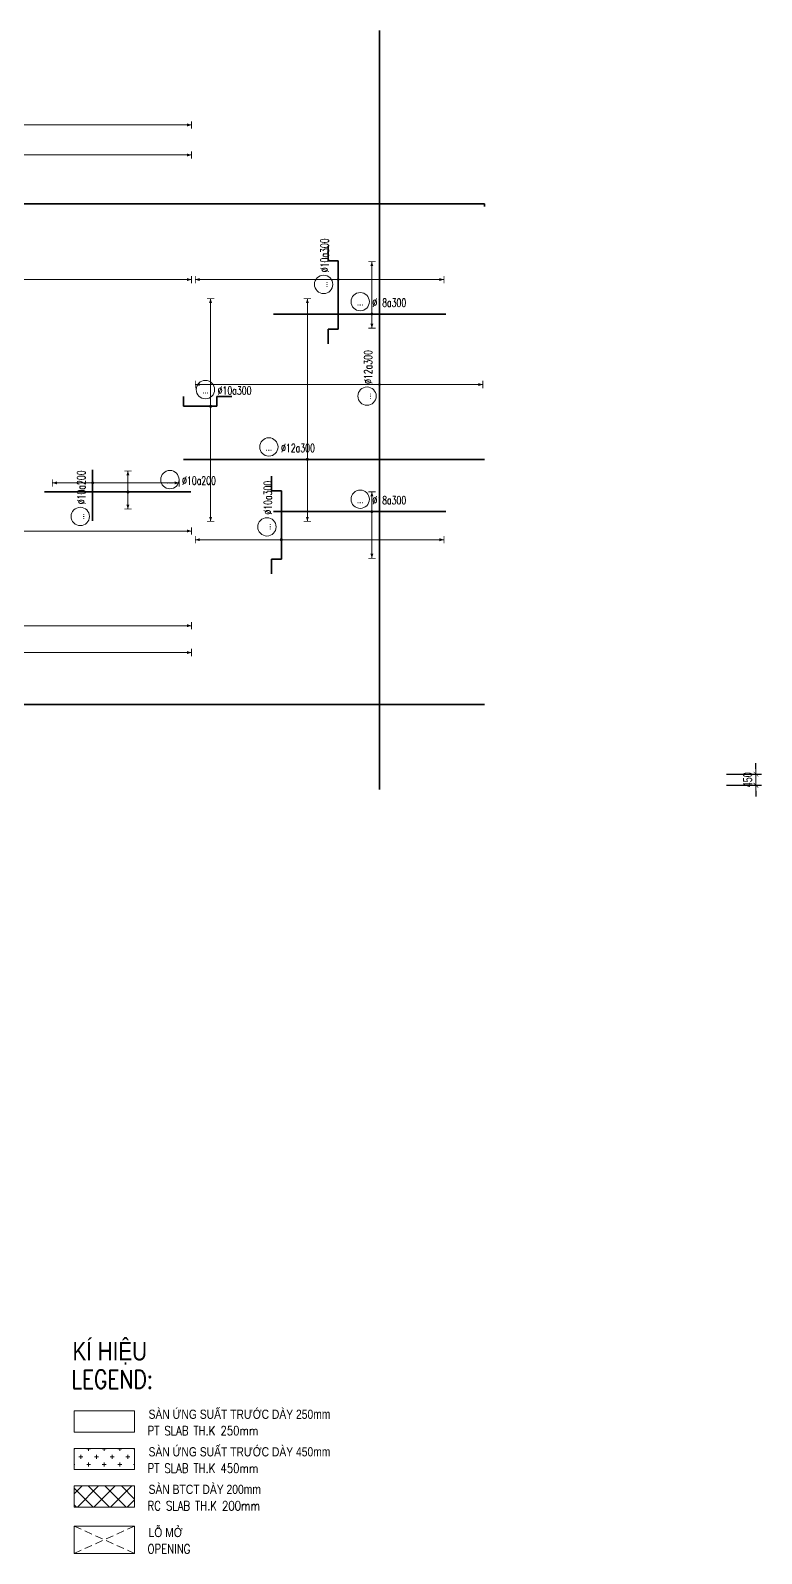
# Model space of a CAD drawing. Header units: millimetres. Extents: x 130150 to 587758, y -25561 to 50684.
# Drawn here: x 173735 to 203425, y -22764 to 39120 of the extents above; entities that cross this region are included whole.
import ezdxf
from ezdxf.enums import TextEntityAlignment as Align

# ---------------------------------------------------------------- set-up
doc = ezdxf.new("R2010")
doc.units = ezdxf.units.MM
doc.linetypes.add('DASHED2', pattern=[9.525, 6.35, -3.175])
doc.layers.get('0').update_dxf_attribs({"lineweight": 20})
doc.layers.get('Defpoints').update_dxf_attribs({"color": 151, "lineweight": 9})
for name, color, linetype, lineweight in [('NDC_S_DIM', 1, 'Continuous', 15), ('NDC_S_ENG TEXT', 2, 'Continuous', 20), ('NDC_S_HATCH MATERIAL', 8, 'Continuous', 13), ('NDC_S_OPENING', 9, 'DASHED2', 13), ('NDC_S_REBAR', 4, 'Continuous', 35), ('NDC_S_SLAB', 2, 'Continuous', 20), ('NDC_S_VN TEXT', 7, 'Continuous', 20)]:
    doc.layers.add(name, color=color, linetype=linetype, lineweight=lineweight)
doc.styles.add('$0$NDC_EN TXT', font='romans.shx', dxfattribs={"width": 0.8})
doc.styles.add('ARIAL', font='arial.ttf', dxfattribs={"width": 0.7})
doc.styles.add('NDC_DIM', font='', dxfattribs={"width": 0.75})
doc.styles.add('NDC_ROMANS', font='romans.shx', dxfattribs={"width": 0.7})
doc.styles.add('NDC_VIE TXT', font='arial.ttf', dxfattribs={"width": 0.8})
doc.styles.get('NDC_DIM').set_extended_font_data('Dotum')
doc.dimstyles.new('NDC_dim_150', dxfattribs={"dimscale": 150, "dimtxt": 2.5, "dimasz": 1.5, "dimexe": 1.5, "dimexo": 2.5, "dimgap": 1, "dimtad": 1, "dimdec": 0, "dimzin": 0, "dimdsep": 46, "dimtxsty": 'NDC_DIM', "dimblk": 'DIMMARK', "dimcen": 0.09, "dimdle": 1.2, "dimclrd": 1, "dimclre": 1, "dimclrt": 3, "dimadec": 0, "dimazin": 0, "dimtfac": 1, "dimtdec": 0, "dimtix": 1, "dimtofl": 0, "dimtmove": 0, "dimatfit": 3, "dimfxl": 8, "dimfxlon": 1, "dimtolj": 1, "dimtzin": 0, "dimarcsym": 0})

# ---------------------------------------------------------------- blocks, each defined once
blk = doc.blocks.new('DIMMARK')
at = {"layer": 'NDC_S_DIM', "color": 1}
blk.add_line((-1.5, 0), (1, 0), dxfattribs=at)
at = {"layer": 'NDC_S_DIM', "color": 2, "const_width": 0.1}
blk.add_lwpolyline([(-0.42, -0.42), (0.42, 0.42)], dxfattribs=at)
blk = doc.blocks.new('*D7')
at = {"layer": 'Defpoints', "color": 0, "ltscale": 100, "transparency": 16777216}
for p in [(188189, 8900), (203200, 8900), (188447, 8450)]:
    blk.add_point(p, dxfattribs=at)
at = {"layer": 'NDC_S_DIM', "color": 1, "lineweight": -2, "ltscale": 100, "transparency": 16777216}
for p, q in [((203200, 9125), (203200, 9350)), ((202000, 8900), (203425, 8900)), ((202000, 8450), (203425, 8450)), ((203200, 8225), (203200, 8000))]:
    blk.add_line(p, q, dxfattribs=at)
at = {"layer": 'NDC_S_DIM', "color": 1, "lineweight": -2, "ltscale": 100, "transparency": 16777216, "xscale": 225, "yscale": 225, "zscale": 225}
for p, rotation in [((203200, 8900), 270), ((203200, 8450), 90)]:
    blk.add_blockref('DIMMARK', p, dxfattribs=dict(at, rotation=rotation))
at = {"layer": 'NDC_S_DIM', "color": 3, "ltscale": 100, "transparency": 16777216, "insert": (202862, 8675), "char_height": 375, "attachment_point": 5, "rotation": 90, "style": 'NDC_DIM'}
blk.add_mtext('\\A1;450', dxfattribs=at)
blk = doc.blocks.new('*U52')
h = blk.add_hatch(color=6)
edge = h.paths.add_edge_path()
edge.add_arc((-75.12, 0), 0.3, 0, 360)
at = {"layer": 'NDC_S_DIM', "color": 6}
for q in [(-75.12, 48.66), (-75.12, -12.01)]:
    blk.add_line((-75.12, 0), q, dxfattribs=at)
for points in [[(-76.12, 48.66, 0.2, 0.2, 0), (-74.12, 48.66, 0, 0, 0)], [(-76.12, -12.01, 0.2, 0.2, 0), (-74.12, -12.01, 0, 0, 0)]]:
    blk.add_lwpolyline(points, format="xyseb", dxfattribs=at)
at = {"layer": 'NDC_S_DIM'}
blk.add_circle((-82.75, 3.36), 2.48, dxfattribs=at)
at = {"layer": 'NDC_S_DIM', "color": 6}
blk.add_circle((-75.12, 0), 0.3, dxfattribs=at)
for points in [[(-75.52, 47.46), (-75.12, 48.66), (-74.72, 47.46)], [(-75.52, -10.81), (-75.12, -12.01), (-74.72, -10.81)]]:
    blk.add_solid(points, dxfattribs=at)
at = {"layer": 'NDC_S_REBAR'}
for p, q in [((0, 0), (-275.95, 0)), ((-275.95, 0), (-275.95, 0)), ((0, 0), (137.51, 0)), ((137.51, 0), (137.51, 0)), ((137.51, 0), (137.51, 0)), ((-275.95, 0), (-275.95, 0))]:
    blk.add_line(p, q, dxfattribs=at)
at = {"layer": 'NDC_S_VN TEXT', "style": 'ARIAL', "width": 0.7}
blk.add_attdef('KHT', text='', height=2.2, dxfattribs=at).set_placement((-82.75, 3.36), align=Align.MIDDLE_CENTER)
at = {"layer": 'NDC_S_VN TEXT', "color": 3, "style": 'NDC_ROMANS', "width": 0.7}
blk.add_attdef('DKT', (-79.45, 1.98), '', height=2.2, dxfattribs=at)
blk = doc.blocks.new('*U47')
h = blk.add_hatch(color=6)
edge = h.paths.add_edge_path()
edge.add_arc((4.81, 0), 0.3, 0, 360)
at = {"layer": 'NDC_S_DIM', "color": 6}
for q in [(4.81, 43.55), (4.81, -16.79)]:
    blk.add_line((4.81, 0), q, dxfattribs=at)
for points in [[(3.81, 43.55, 0.2, 0.2, 0), (5.81, 43.55, 0, 0, 0)], [(3.81, -16.79, 0.2, 0.2, 0), (5.81, -16.79, 0, 0, 0)]]:
    blk.add_lwpolyline(points, format="xyseb", dxfattribs=at)
at = {"layer": 'NDC_S_DIM'}
blk.add_circle((-5.62, 3.36), 2.48, dxfattribs=at)
at = {"layer": 'NDC_S_DIM', "color": 6}
blk.add_circle((4.81, 0), 0.3, dxfattribs=at)
for points in [[(4.41, 42.35), (4.81, 43.55), (5.21, 42.35)], [(4.41, -15.59), (4.81, -16.79), (5.21, -15.59)]]:
    blk.add_solid(points, dxfattribs=at)
at = {"layer": 'NDC_S_REBAR'}
for p, q in [((0, 0), (-28.73, 0)), ((-28.73, 0), (-28.73, 0)), ((0, 0), (52.74, 0)), ((52.74, 0), (52.74, 0)), ((52.74, 0), (52.74, 0)), ((-28.73, 0), (-28.73, 0))]:
    blk.add_line(p, q, dxfattribs=at)
at = {"layer": 'NDC_S_VN TEXT', "style": 'ARIAL', "width": 0.7}
blk.add_attdef('KHT', text='', height=2.2, dxfattribs=at).set_placement((-5.62, 3.36), align=Align.MIDDLE_CENTER)
at = {"layer": 'NDC_S_VN TEXT', "color": 3, "style": 'NDC_ROMANS', "width": 0.7}
blk.add_attdef('DKT', (-2.32, 1.98), '', height=2.2, dxfattribs=at)
blk = doc.blocks.new('*U48')
h = blk.add_hatch(color=6)
edge = h.paths.add_edge_path()
edge.add_arc((4.81, 0), 0.3, 0, 360)
at = {"layer": 'NDC_S_DIM', "color": 6}
for q in [(4.81, 70.43), (4.81, -184.57)]:
    blk.add_line((4.81, 0), q, dxfattribs=at)
for points in [[(3.81, 70.43, 0.2, 0.2, 0), (5.81, 70.43, 0, 0, 0)], [(3.81, -184.57, 0.2, 0.2, 0), (5.81, -184.57, 0, 0, 0)]]:
    blk.add_lwpolyline(points, format="xyseb", dxfattribs=at)
at = {"layer": 'NDC_S_DIM'}
blk.add_circle((-5.62, 3.36), 2.48, dxfattribs=at)
at = {"layer": 'NDC_S_DIM', "color": 6}
blk.add_circle((4.81, 0), 0.3, dxfattribs=at)
for points in [[(4.41, 69.23), (4.81, 70.43), (5.21, 69.23)], [(4.41, -183.37), (4.81, -184.57), (5.21, -183.37)]]:
    blk.add_solid(points, dxfattribs=at)
at = {"layer": 'NDC_S_REBAR'}
for p, q in [((0, 0), (-39.56, 0)), ((-39.56, 0), (-39.56, 0)), ((0, 0), (35.24, 0)), ((35.24, 0), (35.24, 0)), ((35.24, 0), (35.24, 0)), ((-39.56, 0), (-39.56, 0))]:
    blk.add_line(p, q, dxfattribs=at)
at = {"layer": 'NDC_S_VN TEXT', "style": 'ARIAL', "width": 0.7}
blk.add_attdef('KHT', text='', height=2.2, dxfattribs=at).set_placement((-5.62, 3.36), align=Align.MIDDLE_CENTER)
at = {"layer": 'NDC_S_VN TEXT', "color": 3, "style": 'NDC_ROMANS', "width": 0.7}
blk.add_attdef('DKT', (-2.32, 1.98), '', height=2.2, dxfattribs=at)
blk = doc.blocks.new('*U98')
h = blk.add_hatch(color=6)
edge = h.paths.add_edge_path()
edge.add_arc((4.81, 0), 0.3, 0, 360)
at = {"layer": 'NDC_S_DIM', "color": 6}
for q in [(4.81, 70.43), (4.81, -184.57)]:
    blk.add_line((4.81, 0), q, dxfattribs=at)
for points in [[(3.81, 70.43, 0.2, 0.2, 0), (5.81, 70.43, 0, 0, 0)], [(3.81, -184.57, 0.2, 0.2, 0), (5.81, -184.57, 0, 0, 0)]]:
    blk.add_lwpolyline(points, format="xyseb", dxfattribs=at)
at = {"layer": 'NDC_S_DIM'}
blk.add_circle((-5.62, 3.36), 2.48, dxfattribs=at)
at = {"layer": 'NDC_S_DIM', "color": 6}
blk.add_circle((4.81, 0), 0.3, dxfattribs=at)
for points in [[(4.41, 69.23), (4.81, 70.43), (5.21, 69.23)], [(4.41, -183.37), (4.81, -184.57), (5.21, -183.37)]]:
    blk.add_solid(points, dxfattribs=at)
at = {"layer": 'NDC_S_REBAR'}
for p, q in [((0, 0), (-44.4, 0)), ((-44.4, 0), (-44.4, 0)), ((0, 0), (30.4, 0)), ((30.4, 0), (30.4, 0)), ((30.4, 0), (30.4, 0)), ((-44.4, 0), (-44.4, 0))]:
    blk.add_line(p, q, dxfattribs=at)
at = {"layer": 'NDC_S_VN TEXT', "style": 'ARIAL', "width": 0.7}
blk.add_attdef('KHT', text='', height=2.2, dxfattribs=at).set_placement((-5.62, 3.36), align=Align.MIDDLE_CENTER)
at = {"layer": 'NDC_S_VN TEXT', "color": 3, "style": 'NDC_ROMANS', "width": 0.7}
blk.add_attdef('DKT', (-2.32, 1.98), '', height=2.2, dxfattribs=at)
blk = doc.blocks.new('*U99')
h = blk.add_hatch(color=6)
edge = h.paths.add_edge_path()
edge.add_arc((-75.12, 0), 0.3, 0, 360)
at = {"layer": 'NDC_S_DIM', "color": 6}
for q in [(-75.12, 36.04), (-75.12, -24.63)]:
    blk.add_line((-75.12, 0), q, dxfattribs=at)
for points in [[(-76.12, 36.04, 0.2, 0.2, 0), (-74.12, 36.04, 0, 0, 0)], [(-76.12, -24.63, 0.2, 0.2, 0), (-74.12, -24.63, 0, 0, 0)]]:
    blk.add_lwpolyline(points, format="xyseb", dxfattribs=at)
at = {"layer": 'NDC_S_DIM'}
blk.add_circle((-82.75, 3.36), 2.48, dxfattribs=at)
at = {"layer": 'NDC_S_DIM', "color": 6}
blk.add_circle((-75.12, 0), 0.3, dxfattribs=at)
for points in [[(-75.52, 34.84), (-75.12, 36.04), (-74.72, 34.84)], [(-75.52, -23.43), (-75.12, -24.63), (-74.72, -23.43)]]:
    blk.add_solid(points, dxfattribs=at)
at = {"layer": 'NDC_S_REBAR'}
for p, q in [((0, 0), (-275.95, 0)), ((-275.95, 0), (-275.95, 0)), ((0, 0), (137.51, 0)), ((137.51, 0), (137.51, -0.67)), ((-275.95, 0), (-275.95, 0)), ((137.51, -0.67), (137.51, -0.67))]:
    blk.add_line(p, q, dxfattribs=at)
at = {"layer": 'NDC_S_VN TEXT', "style": 'ARIAL', "width": 0.7}
blk.add_attdef('KHT', text='', height=2.2, dxfattribs=at).set_placement((-82.75, 3.36), align=Align.MIDDLE_CENTER)
at = {"layer": 'NDC_S_VN TEXT', "color": 3, "style": 'NDC_ROMANS', "width": 0.7}
blk.add_attdef('DKT', (-79.45, 1.98), '', height=2.2, dxfattribs=at)
blk = doc.blocks.new('*U95')
h = blk.add_hatch(color=6)
edge = h.paths.add_edge_path()
edge.add_arc((3.26, 0), 0.3, 0, 360)
at = {"layer": 'NDC_S_DIM', "color": 6}
for q in [(3.26, 142.72), (3.26, -112.28)]:
    blk.add_line((3.26, 0), q, dxfattribs=at)
for points in [[(2.26, 142.72, 0.2, 0.2, 0), (4.26, 142.72, 0, 0, 0)], [(2.26, -112.28, 0.2, 0.2, 0), (4.26, -112.28, 0, 0, 0)]]:
    blk.add_lwpolyline(points, format="xyseb", dxfattribs=at)
at = {"layer": 'NDC_S_DIM'}
blk.add_circle((-8.68, 4.97), 2.48, dxfattribs=at)
at = {"layer": 'NDC_S_DIM', "color": 6}
blk.add_circle((3.26, 0), 0.3, dxfattribs=at)
for points in [[(2.86, 141.52), (3.26, 142.72), (3.66, 141.52)], [(2.86, -111.08), (3.26, -112.28), (3.66, -111.08)]]:
    blk.add_solid(points, dxfattribs=at)
at = {"layer": 'NDC_S_REBAR'}
for p, q in [((-4.29, 2.67), (-8.29, 2.67)), ((-4.29, 0), (-4.29, 2.67)), ((0, 0), (-4.29, 0)), ((0, 0), (8.05, 0)), ((8.05, 0), (8.05, 2.67)), ((8.05, 2.67), (8.05, 2.67))]:
    blk.add_line(p, q, dxfattribs=at)
at = {"layer": 'NDC_S_VN TEXT', "style": 'ARIAL', "width": 0.7}
blk.add_attdef('KHT', text='', height=2.2, dxfattribs=at).set_placement((-8.68, 4.97), align=Align.MIDDLE_CENTER)
at = {"layer": 'NDC_S_VN TEXT', "color": 3, "style": 'NDC_ROMANS', "width": 0.7}
blk.add_attdef('DKT', (-5.38, 3.6), '', height=2.2, dxfattribs=at)
blk = doc.blocks.new('*U96')
h = blk.add_hatch(color=6)
edge = h.paths.add_edge_path()
edge.add_arc((4.81, 0), 0.3, 0, 360)
at = {"layer": 'NDC_S_DIM', "color": 6}
for q in [(4.81, 148.83), (4.81, -106.17)]:
    blk.add_line((4.81, 0), q, dxfattribs=at)
for points in [[(3.81, 148.83, 0.2, 0.2, 0), (5.81, 148.83, 0, 0, 0)], [(3.81, -106.17, 0.2, 0.2, 0), (5.81, -106.17, 0, 0, 0)]]:
    blk.add_lwpolyline(points, format="xyseb", dxfattribs=at)
at = {"layer": 'NDC_S_DIM'}
blk.add_circle((3.49, 3.93), 2.48, dxfattribs=at)
at = {"layer": 'NDC_S_DIM', "color": 6}
blk.add_circle((4.81, 0), 0.3, dxfattribs=at)
for points in [[(4.41, 147.63), (4.81, 148.83), (5.21, 147.63)], [(4.41, -104.97), (4.81, -106.17), (5.21, -104.97)]]:
    blk.add_solid(points, dxfattribs=at)
at = {"layer": 'NDC_S_REBAR'}
for p, q in [((-2.52, 0), (-2.52, 2.67)), ((-2.52, 2.67), (-2.52, 2.67)), ((0, 0), (-2.52, 0)), ((0, 0), (9.88, 0)), ((9.88, 0), (9.88, 2.67)), ((9.88, 2.67), (13.88, 2.67))]:
    blk.add_line(p, q, dxfattribs=at)
at = {"layer": 'NDC_S_VN TEXT', "style": 'ARIAL', "width": 0.7}
blk.add_attdef('KHT', text='', height=2.2, dxfattribs=at).set_placement((3.49, 3.93), align=Align.MIDDLE_CENTER)
at = {"layer": 'NDC_S_VN TEXT', "color": 3, "style": 'NDC_ROMANS', "width": 0.7}
blk.add_attdef('DKT', (6.79, 2.56), '', height=2.2, dxfattribs=at)
blk = doc.blocks.new('*U102')
h = blk.add_hatch(color=6)
edge = h.paths.add_edge_path()
edge.add_arc((4.81, 0), 0.3, 0, 360)
at = {"layer": 'NDC_S_DIM', "color": 6}
for q in [(4.81, 29.15), (4.81, -31.18)]:
    blk.add_line((4.81, 0), q, dxfattribs=at)
for points in [[(3.81, 29.15, 0.2, 0.2, 0), (5.81, 29.15, 0, 0, 0)], [(3.81, -31.18, 0.2, 0.2, 0), (5.81, -31.18, 0, 0, 0)]]:
    blk.add_lwpolyline(points, format="xyseb", dxfattribs=at)
at = {"layer": 'NDC_S_DIM'}
blk.add_circle((3.42, 4.51), 2.48, dxfattribs=at)
at = {"layer": 'NDC_S_DIM', "color": 6}
blk.add_circle((4.81, 0), 0.3, dxfattribs=at)
for points in [[(4.41, 27.95), (4.81, 29.15), (5.21, 27.95)], [(4.41, -29.98), (4.81, -31.18), (5.21, -29.98)]]:
    blk.add_solid(points, dxfattribs=at)
at = {"layer": 'NDC_S_REBAR'}
for p, q in [((-2.52, 0), (-2.52, 2.67)), ((-2.52, 2.67), (-2.52, 2.67)), ((0, 0), (-2.52, 0)), ((0, 0), (6.55, 0)), ((6.55, 0), (6.55, 2.67)), ((6.55, 2.67), (10.55, 2.67))]:
    blk.add_line(p, q, dxfattribs=at)
at = {"layer": 'NDC_S_VN TEXT', "style": 'ARIAL', "width": 0.7}
blk.add_attdef('KHT', text='', height=2.2, dxfattribs=at).set_placement((3.42, 4.51), align=Align.MIDDLE_CENTER)
at = {"layer": 'NDC_S_VN TEXT', "color": 3, "style": 'NDC_ROMANS', "width": 0.7}
blk.add_attdef('DKT', (6.72, 3.14), '', height=2.2, dxfattribs=at)
blk = doc.blocks.new('*U100')
h = blk.add_hatch(color=6)
edge = h.paths.add_edge_path()
edge.add_arc((4.81, 0), 0.3, 0, 360)
at = {"layer": 'NDC_S_DIM', "color": 6}
for q in [(4.81, 38.7), (4.81, -28.63)]:
    blk.add_line((4.81, 0), q, dxfattribs=at)
for points in [[(3.81, 38.7, 0.2, 0.2, 0), (5.81, 38.7, 0, 0, 0)], [(3.81, -28.63, 0.2, 0.2, 0), (5.81, -28.63, 0, 0, 0)]]:
    blk.add_lwpolyline(points, format="xyseb", dxfattribs=at)
at = {"layer": 'NDC_S_DIM'}
blk.add_circle((3.49, 3.93), 2.48, dxfattribs=at)
at = {"layer": 'NDC_S_DIM', "color": 6}
blk.add_circle((4.81, 0), 0.3, dxfattribs=at)
for points in [[(4.41, 37.5), (4.81, 38.7), (5.21, 37.5)], [(4.41, -27.43), (4.81, -28.63), (5.21, -27.43)]]:
    blk.add_solid(points, dxfattribs=at)
at = {"layer": 'NDC_S_REBAR'}
for p, q in [((-8.59, 2.67), (-12.59, 2.67)), ((-8.59, 0), (-8.59, 2.67)), ((0, 0), (-8.59, 0)), ((0, 0), (9.88, 0)), ((9.88, 0), (9.88, 2.67)), ((9.88, 2.67), (13.88, 2.67))]:
    blk.add_line(p, q, dxfattribs=at)
at = {"layer": 'NDC_S_VN TEXT', "style": 'ARIAL', "width": 0.7}
blk.add_attdef('KHT', text='', height=2.2, dxfattribs=at).set_placement((3.49, 3.93), align=Align.MIDDLE_CENTER)
at = {"layer": 'NDC_S_VN TEXT', "color": 3, "style": 'NDC_ROMANS', "width": 0.7}
blk.add_attdef('DKT', (6.79, 2.56), '', height=2.2, dxfattribs=at)
blk = doc.blocks.new('*U101')
h = blk.add_hatch(color=6)
edge = h.paths.add_edge_path()
edge.add_arc((0, 0), 0.3, 0, 360)
at = {"layer": 'NDC_S_DIM', "color": 6}
for q in [(0, 23.34), (0, -43.99)]:
    blk.add_line((0, 0), q, dxfattribs=at)
for points in [[(-1, 23.34, 0.2, 0.2, 0), (1, 23.34, 0, 0, 0)], [(-1, -43.99, 0.2, 0.2, 0), (1, -43.99, 0, 0, 0)]]:
    blk.add_lwpolyline(points, format="xyseb", dxfattribs=at)
at = {"layer": 'NDC_S_DIM'}
blk.add_circle((3.49, 3.93), 2.48, dxfattribs=at)
at = {"layer": 'NDC_S_DIM', "color": 6}
blk.add_circle((0, 0), 0.3, dxfattribs=at)
for points in [[(-0.4, 22.14), (0, 23.34), (0.4, 22.14)], [(-0.4, -42.79), (0, -43.99), (0.4, -42.79)]]:
    blk.add_solid(points, dxfattribs=at)
at = {"layer": 'NDC_S_REBAR'}
for p, q in [((-5.25, 2.67), (-9.25, 2.67)), ((-5.25, 0), (-5.25, 2.67)), ((0, 0), (-5.25, 0)), ((0, 0), (13.21, 0)), ((13.21, 0), (13.21, 2.67)), ((13.21, 2.67), (17.21, 2.67))]:
    blk.add_line(p, q, dxfattribs=at)
at = {"layer": 'NDC_S_VN TEXT', "style": 'ARIAL', "width": 0.7}
blk.add_attdef('KHT', text='', height=2.2, dxfattribs=at).set_placement((3.49, 3.93), align=Align.MIDDLE_CENTER)
at = {"layer": 'NDC_S_VN TEXT', "color": 3, "style": 'NDC_ROMANS', "width": 0.7}
blk.add_attdef('DKT', (6.79, 2.56), '', height=2.2, dxfattribs=at)
blk = doc.blocks.new('*U74')
h = blk.add_hatch(color=6)
edge = h.paths.add_edge_path()
edge.add_arc((3.48, 0), 0.3, 0, 360)
at = {"layer": 'NDC_S_DIM', "color": 6}
for q in [(3.48, 10.9), (3.48, -23.43)]:
    blk.add_line((3.48, 0), q, dxfattribs=at)
for points in [[(2.48, 10.9, 0.2, 0.2, 0), (4.48, 10.9, 0, 0, 0)], [(2.48, -23.43, 0.2, 0.2, 0), (4.48, -23.43, 0, 0, 0)]]:
    blk.add_lwpolyline(points, format="xyseb", dxfattribs=at)
at = {"layer": 'NDC_S_DIM'}
blk.add_circle((-5.62, 3.36), 2.48, dxfattribs=at)
at = {"layer": 'NDC_S_DIM', "color": 6}
blk.add_circle((3.48, 0), 0.3, dxfattribs=at)
for points in [[(3.08, 9.7), (3.48, 10.9), (3.88, 9.7)], [(3.08, -22.23), (3.48, -23.43), (3.88, -22.23)]]:
    blk.add_solid(points, dxfattribs=at)
at = {"layer": 'NDC_S_REBAR'}
for p, q in [((0, 0), (-6.77, 0)), ((-6.77, 0), (-6.77, 0)), ((0, 0), (7.03, 0)), ((7.03, 0), (7.03, 0)), ((7.03, 0), (7.03, 0)), ((-6.77, 0), (-6.77, 0))]:
    blk.add_line(p, q, dxfattribs=at)
at = {"layer": 'NDC_S_VN TEXT', "style": 'ARIAL', "width": 0.7}
blk.add_attdef('KHT', text='', height=2.2, dxfattribs=at).set_placement((-5.62, 3.36), align=Align.MIDDLE_CENTER)
at = {"layer": 'NDC_S_VN TEXT', "color": 3, "style": 'NDC_ROMANS', "width": 0.7}
blk.add_attdef('DKT', (-2.32, 1.98), '', height=2.2, dxfattribs=at)
blk = doc.blocks.new('*U75')
h = blk.add_hatch(color=6)
edge = h.paths.add_edge_path()
edge.add_arc((4.81, 0), 0.3, 0, 360)
at = {"layer": 'NDC_S_DIM', "color": 6}
for q in [(4.81, 5.72), (4.81, -4.61)]:
    blk.add_line((4.81, 0), q, dxfattribs=at)
for points in [[(3.81, 5.72, 0.2, 0.2, 0), (5.81, 5.72, 0, 0, 0)], [(3.81, -4.61, 0.2, 0.2, 0), (5.81, -4.61, 0, 0, 0)]]:
    blk.add_lwpolyline(points, format="xyseb", dxfattribs=at)
at = {"layer": 'NDC_S_DIM'}
blk.add_circle((16.18, 3.36), 2.48, dxfattribs=at)
at = {"layer": 'NDC_S_DIM', "color": 6}
blk.add_circle((4.81, 0), 0.3, dxfattribs=at)
for points in [[(4.41, 4.52), (4.81, 5.72), (5.21, 4.52)], [(4.41, -3.41), (4.81, -4.61), (5.21, -3.41)]]:
    blk.add_solid(points, dxfattribs=at)
at = {"layer": 'NDC_S_REBAR'}
for p, q in [((0, 0), (-17.8, 0)), ((-17.8, 0), (-17.8, 0)), ((0, 0), (21.87, 0)), ((21.87, 0), (21.87, 0)), ((21.87, 0), (21.87, 0)), ((-17.8, 0), (-17.8, 0))]:
    blk.add_line(p, q, dxfattribs=at)
at = {"layer": 'NDC_S_VN TEXT', "style": 'ARIAL', "width": 0.7}
blk.add_attdef('KHT', text='', height=2.2, dxfattribs=at).set_placement((16.18, 3.36), align=Align.MIDDLE_CENTER)
at = {"layer": 'NDC_S_VN TEXT', "color": 3, "style": 'NDC_ROMANS', "width": 0.7}
blk.add_attdef('DKT', (19.48, 1.98), '', height=2.2, dxfattribs=at)
blk = doc.blocks.new('*U90')
h = blk.add_hatch(color=6)
edge = h.paths.add_edge_path()
edge.add_arc((-2.83, 0), 0.3, 0, 360)
at = {"layer": 'NDC_S_DIM', "color": 6}
for q in [(-2.83, 49.89), (-2.83, -27.98)]:
    blk.add_line((-2.83, 0), q, dxfattribs=at)
for points in [[(-3.83, 49.89, 0.2, 0.2, 0), (-1.83, 49.89, 0, 0, 0)], [(-3.83, -27.98, 0.2, 0.2, 0), (-1.83, -27.98, 0, 0, 0)]]:
    blk.add_lwpolyline(points, format="xyseb", dxfattribs=at)
at = {"layer": 'NDC_S_DIM'}
blk.add_circle((-5.98, 3.36), 2.48, dxfattribs=at)
at = {"layer": 'NDC_S_DIM', "color": 6}
blk.add_circle((-2.83, 0), 0.3, dxfattribs=at)
for points in [[(-3.23, 48.69), (-2.83, 49.89), (-2.43, 48.69)], [(-3.23, -26.78), (-2.83, -27.98), (-2.43, -26.78)]]:
    blk.add_solid(points, dxfattribs=at)
at = {"layer": 'NDC_S_REBAR'}
for p, q in [((0, 0), (-112.53, 0)), ((-112.53, 0), (-112.53, 0)), ((0, 0), (93.07, 0)), ((93.07, 0), (93.07, 0)), ((93.07, 0), (93.07, 0)), ((-112.53, 0), (-112.53, 0))]:
    blk.add_line(p, q, dxfattribs=at)
at = {"layer": 'NDC_S_VN TEXT', "style": 'ARIAL', "width": 0.7}
blk.add_attdef('KHT', text='', height=2.2, dxfattribs=at).set_placement((-5.98, 3.36), align=Align.MIDDLE_CENTER)
at = {"layer": 'NDC_S_VN TEXT', "color": 3, "style": 'NDC_ROMANS', "width": 0.7}
blk.add_attdef('DKT', (-2.68, 1.98), '', height=2.2, dxfattribs=at)
blk = doc.blocks.new('*U87')
h = blk.add_hatch(color=6)
edge = h.paths.add_edge_path()
edge.add_arc((-3.32, 0), 0.3, 0, 360)
at = {"layer": 'NDC_S_DIM', "color": 6}
for q in [(-3.32, 137.26), (-3.32, -117.74)]:
    blk.add_line((-3.32, 0), q, dxfattribs=at)
for points in [[(-4.32, 137.26, 0.2, 0.2, 0), (-2.32, 137.26, 0, 0, 0)], [(-4.32, -117.74, 0.2, 0.2, 0), (-2.32, -117.74, 0, 0, 0)]]:
    blk.add_lwpolyline(points, format="xyseb", dxfattribs=at)
at = {"layer": 'NDC_S_DIM'}
blk.add_circle((-12.22, 3.36), 2.48, dxfattribs=at)
at = {"layer": 'NDC_S_DIM', "color": 6}
blk.add_circle((-3.32, 0), 0.3, dxfattribs=at)
for points in [[(-3.72, 136.06), (-3.32, 137.26), (-2.92, 136.06)], [(-3.72, -116.54), (-3.32, -117.74), (-2.92, -116.54)]]:
    blk.add_solid(points, dxfattribs=at)
at = {"layer": 'NDC_S_REBAR'}
for p, q in [((0, 0), (-25.89, 0)), ((-25.89, 0), (-25.89, 0)), ((0, 0), (7.45, 0)), ((7.45, 0), (7.45, 0)), ((7.45, 0), (7.45, 0)), ((-25.89, 0), (-25.89, 0))]:
    blk.add_line(p, q, dxfattribs=at)
at = {"layer": 'NDC_S_VN TEXT', "style": 'ARIAL', "width": 0.7}
blk.add_attdef('KHT', text='', height=2.2, dxfattribs=at).set_placement((-12.22, 3.36), align=Align.MIDDLE_CENTER)
at = {"layer": 'NDC_S_VN TEXT', "color": 3, "style": 'NDC_ROMANS', "width": 0.7}
blk.add_attdef('DKT', (-8.92, 1.98), '', height=2.2, dxfattribs=at)
blk = doc.blocks.new('*U88')
h = blk.add_hatch(color=6)
edge = h.paths.add_edge_path()
edge.add_arc((-9.43, 0), 0.3, 0, 360)
at = {"layer": 'NDC_S_DIM', "color": 6}
for q in [(-9.43, 143.98), (-9.43, -111.02)]:
    blk.add_line((-9.43, 0), q, dxfattribs=at)
for points in [[(-10.43, 143.98, 0.2, 0.2, 0), (-8.43, 143.98, 0, 0, 0)], [(-10.43, -111.02, 0.2, 0.2, 0), (-8.43, -111.02, 0, 0, 0)]]:
    blk.add_lwpolyline(points, format="xyseb", dxfattribs=at)
at = {"layer": 'NDC_S_DIM'}
blk.add_circle((-12.22, 3.36), 2.48, dxfattribs=at)
at = {"layer": 'NDC_S_DIM', "color": 6}
blk.add_circle((-9.43, 0), 0.3, dxfattribs=at)
for points in [[(-9.83, 142.78), (-9.43, 143.98), (-9.03, 142.78)], [(-9.83, -109.82), (-9.43, -111.02), (-9.03, -109.82)]]:
    blk.add_solid(points, dxfattribs=at)
at = {"layer": 'NDC_S_REBAR'}
for p, q in [((0, 0), (-25.89, 0)), ((-25.89, 0), (-25.89, 0)), ((0, 0), (7.45, 0)), ((7.45, 0), (7.45, 0)), ((7.45, 0), (7.45, 0)), ((-25.89, 0), (-25.89, 0))]:
    blk.add_line(p, q, dxfattribs=at)
at = {"layer": 'NDC_S_VN TEXT', "style": 'ARIAL', "width": 0.7}
blk.add_attdef('KHT', text='', height=2.2, dxfattribs=at).set_placement((-12.22, 3.36), align=Align.MIDDLE_CENTER)
at = {"layer": 'NDC_S_VN TEXT', "color": 3, "style": 'NDC_ROMANS', "width": 0.7}
blk.add_attdef('DKT', (-8.92, 1.98), '', height=2.2, dxfattribs=at)
blk = doc.blocks.new('*U60')
h = blk.add_hatch(color=6)
edge = h.paths.add_edge_path()
edge.add_arc((-2.46, 0), 0.3, 0, 360)
at = {"layer": 'NDC_S_DIM', "color": 6}
for q in [(-2.46, 14.18), (-2.46, -3.82)]:
    blk.add_line((-2.46, 0), q, dxfattribs=at)
for points in [[(-3.46, 14.18, 0.2, 0.2, 0), (-1.46, 14.18, 0, 0, 0)], [(-3.46, -3.82, 0.2, 0.2, 0), (-1.46, -3.82, 0, 0, 0)]]:
    blk.add_lwpolyline(points, format="xyseb", dxfattribs=at)
at = {"layer": 'NDC_S_DIM'}
blk.add_circle((-5.62, 3.36), 2.48, dxfattribs=at)
at = {"layer": 'NDC_S_DIM', "color": 6}
blk.add_circle((-2.46, 0), 0.3, dxfattribs=at)
for points in [[(-2.86, 12.98), (-2.46, 14.18), (-2.06, 12.98)], [(-2.86, -2.62), (-2.46, -3.82), (-2.06, -2.62)]]:
    blk.add_solid(points, dxfattribs=at)
at = {"layer": 'NDC_S_REBAR'}
for p, q in [((0, 0), (-29.13, 0)), ((-29.13, 0), (-29.13, 0)), ((0, 0), (17.54, 0)), ((17.54, 0), (17.54, 0)), ((17.54, 0), (17.54, 0)), ((-29.13, 0), (-29.13, 0))]:
    blk.add_line(p, q, dxfattribs=at)
at = {"layer": 'NDC_S_VN TEXT', "style": 'ARIAL', "width": 0.7}
blk.add_attdef('KHT', text='', height=2.2, dxfattribs=at).set_placement((-5.62, 3.36), align=Align.MIDDLE_CENTER)
at = {"layer": 'NDC_S_VN TEXT', "color": 3, "style": 'NDC_ROMANS', "width": 0.7}
blk.add_attdef('DKT', (-2.32, 1.98), '', height=2.2, dxfattribs=at)
blk = doc.blocks.new('*U104')
h = blk.add_hatch(color=6)
edge = h.paths.add_edge_path()
edge.add_arc((-2.46, 0), 0.3, 0, 360)
at = {"layer": 'NDC_S_DIM', "color": 6}
for q in [(-2.46, 5.37), (-2.46, -12.63)]:
    blk.add_line((-2.46, 0), q, dxfattribs=at)
for points in [[(-3.46, 5.37, 0.2, 0.2, 0), (-1.46, 5.37, 0, 0, 0)], [(-3.46, -12.63, 0.2, 0.2, 0), (-1.46, -12.63, 0, 0, 0)]]:
    blk.add_lwpolyline(points, format="xyseb", dxfattribs=at)
at = {"layer": 'NDC_S_DIM'}
blk.add_circle((-5.62, 3.36), 2.48, dxfattribs=at)
at = {"layer": 'NDC_S_DIM', "color": 6}
blk.add_circle((-2.46, 0), 0.3, dxfattribs=at)
for points in [[(-2.86, 4.17), (-2.46, 5.37), (-2.06, 4.17)], [(-2.86, -11.43), (-2.46, -12.63), (-2.06, -11.43)]]:
    blk.add_solid(points, dxfattribs=at)
at = {"layer": 'NDC_S_REBAR'}
for p, q in [((0, 0), (-29.13, 0)), ((-29.13, 0), (-29.13, 0)), ((0, 0), (17.54, 0)), ((17.54, 0), (17.54, 0)), ((17.54, 0), (17.54, 0)), ((-29.13, 0), (-29.13, 0))]:
    blk.add_line(p, q, dxfattribs=at)
at = {"layer": 'NDC_S_VN TEXT', "style": 'ARIAL', "width": 0.7}
blk.add_attdef('KHT', text='', height=2.2, dxfattribs=at).set_placement((-5.62, 3.36), align=Align.MIDDLE_CENTER)
at = {"layer": 'NDC_S_VN TEXT', "color": 3, "style": 'NDC_ROMANS', "width": 0.7}
blk.add_attdef('DKT', (-2.32, 1.98), '', height=2.2, dxfattribs=at)

msp = doc.modelspace()

# ---------------------------------------------------------------- hatches: boundary and pattern name
at = {"layer": 'NDC_S_HATCH MATERIAL', "ltscale": 100}
h = msp.add_hatch(dxfattribs=at)
h.set_pattern_fill('CROSS', color=256, scale=50)
h.set_pattern_definition([(0, (-28452.47, -10259.27), (317.5, 317.5), [158.75, -476.25]), (90, (-28373.1, -10338.65), (-317.5, 317.5), [158.75, -476.25])])
h.paths.add_polyline_path([(175505.4, -18490.2), (175505.4, -19354.3), (177963.7, -19354.3), (177963.7, -18490.2)])
h = msp.add_hatch(dxfattribs=at)
h.set_pattern_fill('ANSI37', color=256, scale=150)
h.set_pattern_definition([(45, (-20374.63, -16184.8), (-336.7596, 336.7596), []), (135, (-20374.63, -16184.8), (-336.7596, -336.7596), [])])
h.paths.add_polyline_path([(175505.4, -20016.2), (175505.4, -20880.3), (177963.7, -20880.3), (177963.7, -20016.2)])

# ---------------------------------------------------------------- linework, layer by layer
at = {"layer": 'NDC_S_OPENING', "ltscale": 50}
for p, q in [((175505.4, -21649.7), (177963.7, -22757.9)), ((175505.4, -22757.9), (177963.7, -21649.7))]:
    msp.add_line(p, q, dxfattribs=at)
at = {"layer": 'NDC_S_SLAB'}
for points in [[(175505.4, -16964.2), (177963.7, -16964.2), (177963.7, -17828.3), (175505.4, -17828.3)], [(175505.4, -18490.2), (177963.7, -18490.2), (177963.7, -19354.3), (175505.4, -19354.3)], [(175505.4, -20016.2), (177963.7, -20016.2), (177963.7, -20880.3), (175505.4, -20880.3)], [(175505.4, -21649.7), (177963.7, -21649.7), (177963.7, -22757.9), (175505.4, -22757.9)]]:
    msp.add_lwpolyline(points, close=True, dxfattribs=at)

# ---------------------------------------------------------------- block references
at = {"layer": 'NDC_S_REBAR', "xscale": 150, "yscale": 150, "zscale": 150, "rotation": 90}
for name, p, values in [('*U98', (152589.9, 34559.7), {'KHT': '...', 'DKT': '%%c12a300'}), ('*U90', (187908.7, 25159.1), {'KHT': '...', 'DKT': '%%c12a300'}), ('*U87', (162614.2, 34559.7), {'KHT': '...', 'DKT': '%%c12a300'}), ('*U96', (164349.2, 28277.8), {'KHT': '...', 'DKT': '%%c10a300'}), ('*U100', (186230.6, 28277.8), {'KHT': '...', 'DKT': '%%c10a300'}), ('*U74', (176260.5, 20215.9), {'KHT': '...', 'DKT': '%%c10a200'}), ('*U101', (183926.7, 18427.8), {'KHT': '...', 'DKT': '%%c10a300'}), ('*U48', (152589.9, 14214.6), {'KHT': '...', 'DKT': '%%c12a300'}), ('*U95', (163433.3, 18293), {'KHT': '...', 'DKT': '%%c10a300'}), ('*U88', (163621.6, 15259.7), {'KHT': '...', 'DKT': '%%c12a300'})]:
    msp.add_blockref(name, p, dxfattribs=at).add_auto_attribs(values)
at = {"layer": 'NDC_S_REBAR', "xscale": 150, "yscale": 150, "zscale": 150}
for name, p, values in [('*U99', (171542.9, 32069.1), {'KHT': '...', 'DKT': '%%c12a300'}), ('*U60', (187968.8, 27597.4), {'KHT': '...', 'DKT': '%%c18a300'}), ('*U47', (184258.8, 21693.1), {'KHT': '...', 'DKT': '%%c12a300'}), ('*U102', (180327.8, 23852.6), {'KHT': '...', 'DKT': '%%c10a300'}), ('*U75', (176969.8, 20367.2), {'KHT': '...', 'DKT': '%%c10a200'}), ('*U104', (187968.8, 19569.5), {'KHT': '...', 'DKT': '%%c18a300'}), ('*U52', (171542.9, 11726.6), {'KHT': '...', 'DKT': '%%c12a300'})]:
    msp.add_blockref(name, p, dxfattribs=at).add_auto_attribs(values)

# ---------------------------------------------------------------- texts
at = {"layer": 'NDC_S_ENG TEXT', "style": '$0$NDC_EN TXT', "width": 0.8}
for s, height, p in [('LEGEND:', 750, (175391, -16059.5)), ('PT SLAB TH.K 250mm', 375, (178492.5, -17961)), ('PT SLAB TH.K 450mm', 375, (178492.5, -19487)), ('RC SLAB TH.K 200mm', 375, (178492.5, -21013)), ('OPENING', 375, (178492.5, -22764.4))]:
    msp.add_text(s, height=height, dxfattribs=at).set_placement(p)
at = {"layer": 'NDC_S_VN TEXT', "style": 'NDC_VIE TXT', "width": 0.8}
msp.add_text('KÍ HIỆU', height=750, dxfattribs=at).set_placement((175441.2, -14168.4), align=Align.TOP_LEFT)
for s, p in [('SÀN ỨNG SUẤT TRƯỚC DÀY 250mm', (178530.8, -17292.2)), ('SÀN ỨNG SUẤT TRƯỚC DÀY 450mm', (178530.8, -18818.2)), ('SÀN BTCT DÀY 200mm', (178530.8, -20344.2)), ('LỖ MỞ', (178530.8, -22095.6))]:
    msp.add_text(s, height=375, dxfattribs=at).set_placement(p)

# ---------------------------------------------------------------- dimensions: what is measured, and where the dimension line sits
at = {"layer": 'NDC_S_DIM', "ltscale": 100}
dim = msp.add_linear_dim(base=(203200, 8900), p1=(188446.6, 8450), p2=(188188.6, 8900), angle=90, dimstyle='NDC_dim_150', dxfattribs=at)
dim.commit()
dim.dimension.update_dxf_attribs({"geometry": '*D7', "text_midpoint": (202862.2, 8675)})

doc.saveas('drawing.dxf')
